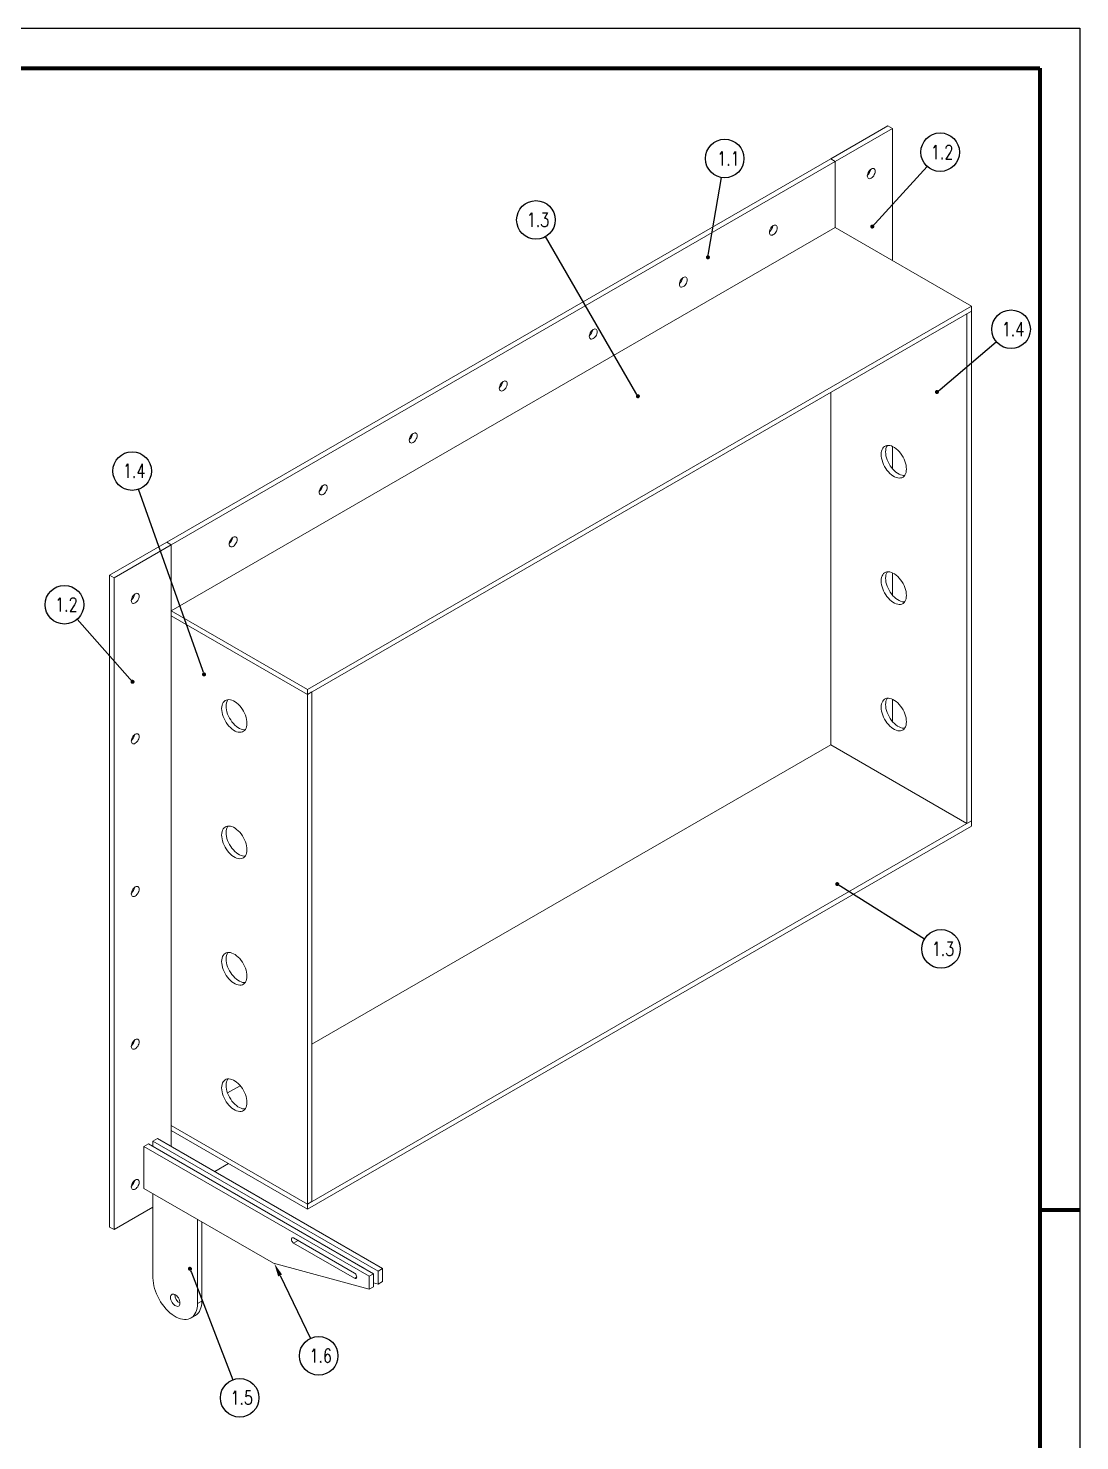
# Model space of a CAD drawing. Header units: millimetres. Extents: x 7096 to 7937, y 1301 to 1895.
# Drawn here: x 7672.3 to 7936.6, y 1539.8 to 1894.7 of the extents above; entities that cross this region are included whole.
import ezdxf

# ---------------------------------------------------------------- set-up
doc = ezdxf.new("R2010")
doc.units = ezdxf.units.MM
doc.linetypes.add('SLD-Sólida', pattern=[0])
doc.layers.add('FOLHA', color=7, linetype='Continuous')
doc.layers.add('FORMATO', color=90, linetype='SLD-Sólida')
doc.styles.add('SLDTEXTSTYLE3', font='SIMPLEX')

msp = doc.modelspace()

# ---------------------------------------------------------------- linework, layer by layer
at = {"linetype": 'SLD-Sólida', "lineweight": 18}
for p, q in [((7888.35, 1870.2), (7873.98, 1861.91)), ((7875.1, 1861.26), (7889.47, 1869.56)), ((7889.47, 1869.56), (7888.35, 1870.2)), ((7889.47, 1836.38), (7889.47, 1869.56)), ((7873.98, 1861.91), (7707.1, 1765.6)), ((7875.1, 1861.26), (7708.22, 1764.95)), ((7873.98, 1861.91), (7875.1, 1861.26)), ((7875.1, 1844.67), (7875.1, 1861.26)), ((7883.19, 1857.92), (7883.16, 1857.65)), ((7883.16, 1857.65), (7883.19, 1857.41)), ((7883.26, 1858.2), (7883.19, 1857.92)), ((7883.19, 1857.41), (7883.26, 1857.21)), ((7883.38, 1858.49), (7883.26, 1858.2)), ((7883.26, 1857.21), (7883.38, 1857.06)), ((7883.53, 1858.76), (7883.38, 1858.49)), ((7883.38, 1857.06), (7883.53, 1856.97)), ((7883.72, 1859), (7883.53, 1858.76)), ((7883.53, 1856.97), (7883.72, 1856.94)), ((7883.93, 1859.21), (7883.72, 1859)), ((7883.72, 1856.94), (7883.93, 1856.98)), ((7884.15, 1859.37), (7883.93, 1859.21)), ((7883.93, 1856.98), (7884.15, 1857.08)), ((7884.37, 1859.46), (7884.15, 1859.37)), ((7884.15, 1857.08), (7884.37, 1857.23)), ((7884.58, 1859.5), (7884.37, 1859.46)), ((7884.37, 1857.23), (7884.58, 1857.44)), ((7884.77, 1859.47), (7884.58, 1859.5)), ((7884.58, 1857.44), (7884.77, 1857.68)), ((7884.93, 1859.38), (7884.77, 1859.47)), ((7884.77, 1857.68), (7884.93, 1857.96)), ((7885.04, 1859.23), (7884.93, 1859.38)), ((7884.93, 1857.96), (7885.04, 1858.24)), ((7885.12, 1859.03), (7885.04, 1859.23)), ((7885.04, 1858.24), (7885.12, 1858.52)), ((7885.14, 1858.79), (7885.12, 1859.03)), ((7885.12, 1858.52), (7885.14, 1858.79)), ((7875.1, 1844.67), (7708.22, 1748.36)), ((7858.58, 1843.72), (7858.55, 1843.45)), ((7858.55, 1843.45), (7858.58, 1843.21)), ((7858.65, 1844), (7858.58, 1843.72)), ((7858.58, 1843.21), (7858.65, 1843.01)), ((7858.77, 1844.29), (7858.65, 1844)), ((7858.65, 1843.01), (7858.77, 1842.86)), ((7858.93, 1844.56), (7858.77, 1844.29)), ((7858.77, 1842.86), (7858.93, 1842.77)), ((7859.12, 1844.8), (7858.93, 1844.56)), ((7858.93, 1842.77), (7859.12, 1842.74)), ((7859.32, 1845.01), (7859.12, 1844.8)), ((7859.12, 1842.74), (7859.32, 1842.78)), ((7859.54, 1845.16), (7859.32, 1845.01)), ((7859.32, 1842.78), (7859.54, 1842.88)), ((7859.76, 1845.26), (7859.54, 1845.16)), ((7859.54, 1842.88), (7859.76, 1843.03)), ((7859.97, 1845.3), (7859.76, 1845.26)), ((7859.76, 1843.03), (7859.97, 1843.24)), ((7860.16, 1845.27), (7859.97, 1845.3)), ((7859.97, 1843.24), (7860.16, 1843.48)), ((7860.32, 1845.18), (7860.16, 1845.27)), ((7860.16, 1843.48), (7860.32, 1843.75)), ((7860.44, 1845.03), (7860.32, 1845.18)), ((7860.32, 1843.75), (7860.44, 1844.04)), ((7860.51, 1844.83), (7860.44, 1845.03)), ((7860.44, 1844.04), (7860.51, 1844.32)), ((7860.53, 1844.59), (7860.51, 1844.83)), ((7860.51, 1844.32), (7860.53, 1844.59)), ((7909.32, 1824.92), (7875.1, 1844.67)), ((7836.7, 1831.95), (7836.49, 1831.74)), ((7836.92, 1832.1), (7836.7, 1831.95)), ((7837.14, 1832.2), (7836.92, 1832.1)), ((7837.35, 1832.24), (7837.14, 1832.2)), ((7837.53, 1832.21), (7837.35, 1832.24)), ((7837.69, 1832.12), (7837.53, 1832.21)), ((7837.81, 1831.97), (7837.69, 1832.12)), ((7837.88, 1831.77), (7837.81, 1831.97)), ((7835.95, 1830.66), (7835.93, 1830.39)), ((7835.93, 1830.39), (7835.95, 1830.15)), ((7836.03, 1830.94), (7835.95, 1830.66)), ((7835.95, 1830.15), (7836.03, 1829.95)), ((7836.14, 1831.23), (7836.03, 1830.94)), ((7836.03, 1829.95), (7836.14, 1829.8)), ((7836.3, 1831.5), (7836.14, 1831.23)), ((7836.14, 1829.8), (7836.3, 1829.71)), ((7836.49, 1831.74), (7836.3, 1831.5)), ((7836.3, 1829.71), (7836.49, 1829.68)), ((7836.49, 1829.68), (7836.7, 1829.72)), ((7836.7, 1829.72), (7836.92, 1829.82)), ((7836.92, 1829.82), (7837.14, 1829.97)), ((7837.14, 1829.97), (7837.35, 1830.18)), ((7837.35, 1830.18), (7837.53, 1830.42)), ((7837.53, 1830.42), (7837.69, 1830.69)), ((7837.69, 1830.69), (7837.81, 1830.98)), ((7837.81, 1830.98), (7837.88, 1831.26)), ((7837.91, 1831.53), (7837.88, 1831.77)), ((7837.88, 1831.26), (7837.91, 1831.53)), ((7909.32, 1824.92), (7742.45, 1728.6)), ((7909.32, 1824.92), (7909.32, 1823.62)), ((7909.32, 1823.62), (7742.45, 1727.31)), ((7909.32, 1823.62), (7908.2, 1822.97)), ((7908.2, 1694.9), (7908.2, 1822.97)), ((7909.32, 1695.55), (7909.32, 1823.62)), ((7813.32, 1817.6), (7813.3, 1817.33)), ((7813.4, 1817.88), (7813.32, 1817.6)), ((7813.52, 1818.17), (7813.4, 1817.88)), ((7813.67, 1818.44), (7813.52, 1818.17)), ((7813.86, 1818.68), (7813.67, 1818.44)), ((7814.07, 1818.89), (7813.86, 1818.68)), ((7814.29, 1819.04), (7814.07, 1818.89)), ((7814.51, 1819.14), (7814.29, 1819.04)), ((7814.72, 1819.18), (7814.51, 1819.14)), ((7814.91, 1819.15), (7814.72, 1819.18)), ((7815.06, 1819.06), (7814.91, 1819.15)), ((7814.91, 1817.36), (7815.06, 1817.63)), ((7815.18, 1818.91), (7815.06, 1819.06)), ((7815.06, 1817.63), (7815.18, 1817.92)), ((7815.25, 1818.71), (7815.18, 1818.91)), ((7815.18, 1817.92), (7815.25, 1818.2)), ((7815.28, 1818.47), (7815.25, 1818.71)), ((7815.25, 1818.2), (7815.28, 1818.47)), ((7813.3, 1817.33), (7813.32, 1817.09)), ((7813.32, 1817.09), (7813.4, 1816.89)), ((7813.4, 1816.89), (7813.52, 1816.74)), ((7813.52, 1816.74), (7813.67, 1816.65)), ((7813.67, 1816.65), (7813.86, 1816.62)), ((7813.86, 1816.62), (7814.07, 1816.66)), ((7814.07, 1816.66), (7814.29, 1816.76)), ((7814.29, 1816.76), (7814.51, 1816.91)), ((7814.51, 1816.91), (7814.72, 1817.12)), ((7814.72, 1817.12), (7814.91, 1817.36)), ((7790.7, 1804.54), (7790.67, 1804.27)), ((7790.67, 1804.27), (7790.7, 1804.03)), ((7790.77, 1804.82), (7790.7, 1804.54)), ((7790.7, 1804.03), (7790.77, 1803.83)), ((7790.89, 1805.11), (7790.77, 1804.82)), ((7790.77, 1803.83), (7790.89, 1803.68)), ((7791.05, 1805.38), (7790.89, 1805.11)), ((7790.89, 1803.68), (7791.05, 1803.59)), ((7791.23, 1805.62), (7791.05, 1805.38)), ((7791.05, 1803.59), (7791.23, 1803.56)), ((7791.44, 1805.83), (7791.23, 1805.62)), ((7791.23, 1803.56), (7791.44, 1803.6)), ((7791.66, 1805.99), (7791.44, 1805.83)), ((7791.44, 1803.6), (7791.66, 1803.7)), ((7791.88, 1806.08), (7791.66, 1805.99)), ((7791.66, 1803.7), (7791.88, 1803.85)), ((7792.09, 1806.12), (7791.88, 1806.08)), ((7791.88, 1803.85), (7792.09, 1804.06)), ((7792.28, 1806.09), (7792.09, 1806.12)), ((7792.09, 1804.06), (7792.28, 1804.3)), ((7792.44, 1806), (7792.28, 1806.09)), ((7792.28, 1804.3), (7792.44, 1804.58)), ((7792.55, 1805.85), (7792.44, 1806)), ((7792.44, 1804.58), (7792.55, 1804.86)), ((7792.63, 1805.65), (7792.55, 1805.85)), ((7792.55, 1804.86), (7792.63, 1805.14)), ((7792.65, 1805.41), (7792.63, 1805.65)), ((7792.63, 1805.14), (7792.65, 1805.41)), ((7873.98, 1803.22), (7873.98, 1714.66)), ((7768.61, 1792.56), (7768.81, 1792.77)), ((7768.81, 1792.77), (7769.03, 1792.93)), ((7769.03, 1792.93), (7769.26, 1793.02)), ((7769.26, 1793.02), (7769.46, 1793.06)), ((7769.46, 1793.06), (7769.65, 1793.03)), ((7769.65, 1793.03), (7769.81, 1792.94)), ((7769.81, 1792.94), (7769.93, 1792.79)), ((7769.93, 1792.79), (7770, 1792.59)), ((7768.05, 1791.21), (7768.07, 1791.48)), ((7768.07, 1790.97), (7768.05, 1791.21)), ((7768.07, 1791.48), (7768.14, 1791.76)), ((7768.14, 1790.77), (7768.07, 1790.97)), ((7768.14, 1791.76), (7768.26, 1792.05)), ((7768.26, 1790.62), (7768.14, 1790.77)), ((7768.26, 1792.05), (7768.42, 1792.32)), ((7768.42, 1790.53), (7768.26, 1790.62)), ((7768.42, 1792.32), (7768.61, 1792.56)), ((7768.61, 1790.5), (7768.42, 1790.53)), ((7768.81, 1790.54), (7768.61, 1790.5)), ((7769.03, 1790.64), (7768.81, 1790.54)), ((7769.26, 1790.8), (7769.03, 1790.64)), ((7769.46, 1791), (7769.26, 1790.8)), ((7769.65, 1791.24), (7769.46, 1791)), ((7769.81, 1791.52), (7769.65, 1791.24)), ((7769.93, 1791.8), (7769.81, 1791.52)), ((7770, 1792.09), (7769.93, 1791.8)), ((7770, 1792.59), (7770.02, 1792.35)), ((7770.02, 1792.35), (7770, 1792.09)), ((7887.03, 1789.19), (7886.86, 1788.87)), ((7887.24, 1789.45), (7887.03, 1789.19)), ((7887.5, 1789.66), (7887.24, 1789.45)), ((7887.79, 1789.81), (7887.5, 1789.66)), ((7888.11, 1789.89), (7887.79, 1789.81)), ((7887.98, 1789.52), (7887.86, 1789.15)), ((7888.15, 1789.83), (7887.98, 1789.52)), ((7888.46, 1789.91), (7888.11, 1789.89)), ((7888.2, 1789.9), (7888.15, 1789.83)), ((7888.83, 1789.87), (7888.46, 1789.91)), ((7889.22, 1789.76), (7888.83, 1789.87)), ((7889.62, 1789.59), (7889.22, 1789.76)), ((7889.47, 1784.04), (7889.47, 1789.66)), ((7890.02, 1789.36), (7889.62, 1789.59)), ((7890.41, 1789.07), (7890.02, 1789.36)), ((7886.66, 1788.09), (7886.63, 1787.64)), ((7886.63, 1787.64), (7886.66, 1787.17)), ((7886.73, 1788.5), (7886.66, 1788.09)), ((7886.66, 1787.17), (7886.73, 1786.67)), ((7886.86, 1788.87), (7886.73, 1788.5)), ((7886.73, 1786.67), (7886.86, 1786.16)), ((7886.86, 1786.16), (7887.03, 1785.64)), ((7887.03, 1785.64), (7887.24, 1785.13)), ((7887.78, 1788.74), (7887.76, 1788.29)), ((7887.76, 1788.29), (7887.78, 1787.82)), ((7887.86, 1789.15), (7887.78, 1788.74)), ((7887.78, 1787.82), (7887.86, 1787.32)), ((7887.86, 1787.32), (7887.98, 1786.81)), ((7887.98, 1786.81), (7888.15, 1786.29)), ((7888.15, 1786.29), (7888.37, 1785.78)), ((7888.37, 1785.78), (7888.62, 1785.28)), ((7890.8, 1788.73), (7890.41, 1789.07)), ((7891.17, 1788.35), (7890.8, 1788.73)), ((7891.52, 1787.92), (7891.17, 1788.35)), ((7891.84, 1787.47), (7891.52, 1787.92)), ((7892.14, 1786.98), (7891.84, 1787.47)), ((7892.39, 1786.48), (7892.14, 1786.98)), ((7892.6, 1785.97), (7892.39, 1786.48)), ((7892.77, 1785.45), (7892.6, 1785.97)), ((7887.24, 1785.13), (7887.5, 1784.63)), ((7887.5, 1784.63), (7887.79, 1784.14)), ((7887.79, 1784.14), (7888.11, 1783.69)), ((7888.11, 1783.69), (7888.46, 1783.26)), ((7888.46, 1783.26), (7888.83, 1782.88)), ((7888.62, 1785.28), (7888.91, 1784.79)), ((7888.83, 1782.88), (7889.22, 1782.54)), ((7888.91, 1784.79), (7889.24, 1784.34)), ((7889.22, 1782.54), (7889.62, 1782.25)), ((7889.24, 1784.34), (7889.59, 1783.91)), ((7889.59, 1783.91), (7889.96, 1783.53)), ((7889.62, 1782.25), (7890.02, 1782.02)), ((7889.96, 1783.53), (7890.34, 1783.19)), ((7890.34, 1783.19), (7890.74, 1782.9)), ((7890.74, 1782.9), (7891.14, 1782.67)), ((7891.14, 1782.67), (7891.54, 1782.5)), ((7891.54, 1782.5), (7891.92, 1782.39)), ((7891.92, 1782.39), (7892.3, 1782.35)), ((7892.14, 1781.95), (7892.39, 1782.16)), ((7892.3, 1782.35), (7892.56, 1782.36)), ((7892.39, 1782.16), (7892.6, 1782.43)), ((7892.6, 1782.43), (7892.77, 1782.75)), ((7892.9, 1784.94), (7892.77, 1785.45)), ((7892.77, 1782.75), (7892.9, 1783.11)), ((7892.97, 1784.44), (7892.9, 1784.94)), ((7892.9, 1783.11), (7892.97, 1783.52)), ((7893, 1783.97), (7892.97, 1784.44)), ((7892.97, 1783.52), (7893, 1783.97)), ((7745.44, 1778.42), (7745.52, 1778.7)), ((7745.52, 1778.7), (7745.63, 1778.99)), ((7745.63, 1778.99), (7745.79, 1779.26)), ((7745.79, 1779.26), (7745.98, 1779.51)), ((7745.98, 1779.51), (7746.19, 1779.71)), ((7746.19, 1779.71), (7746.41, 1779.87)), ((7746.41, 1779.87), (7746.63, 1779.96)), ((7746.63, 1779.96), (7746.84, 1780)), ((7746.84, 1780), (7747.02, 1779.97)), ((7747.02, 1779.97), (7747.18, 1779.88)), ((7747.18, 1779.88), (7747.3, 1779.73)), ((7747.3, 1778.74), (7747.18, 1778.46)), ((7747.3, 1779.73), (7747.37, 1779.53)), ((7747.37, 1779.03), (7747.3, 1778.74)), ((7747.37, 1779.53), (7747.4, 1779.29)), ((7747.4, 1779.29), (7747.37, 1779.03)), ((7890.02, 1782.02), (7890.41, 1781.85)), ((7890.41, 1781.85), (7890.8, 1781.74)), ((7890.8, 1781.74), (7891.17, 1781.7)), ((7891.17, 1781.7), (7891.52, 1781.72)), ((7891.52, 1781.72), (7891.84, 1781.8)), ((7891.84, 1781.8), (7892.14, 1781.95)), ((7745.42, 1778.15), (7745.44, 1778.42)), ((7745.44, 1777.91), (7745.42, 1778.15)), ((7745.52, 1777.71), (7745.44, 1777.91)), ((7745.63, 1777.56), (7745.52, 1777.71)), ((7745.79, 1777.47), (7745.63, 1777.56)), ((7745.98, 1777.45), (7745.79, 1777.47)), ((7746.19, 1777.48), (7745.98, 1777.45)), ((7746.41, 1777.58), (7746.19, 1777.48)), ((7746.63, 1777.74), (7746.41, 1777.58)), ((7746.84, 1777.94), (7746.63, 1777.74)), ((7747.02, 1778.19), (7746.84, 1777.94)), ((7747.18, 1778.46), (7747.02, 1778.19)), ((7707.1, 1765.6), (7692.73, 1757.31)), ((7693.86, 1756.66), (7708.22, 1764.95)), ((7708.22, 1764.95), (7707.1, 1765.6)), ((7708.22, 1764.95), (7708.22, 1613.69)), ((7708.22, 1764.95), (7708.22, 1748.36)), ((7722.79, 1765.09), (7722.82, 1765.36)), ((7722.82, 1764.85), (7722.79, 1765.09)), ((7722.82, 1765.36), (7722.89, 1765.65)), ((7722.89, 1764.65), (7722.82, 1764.85)), ((7722.89, 1765.65), (7723.01, 1765.93)), ((7723.01, 1764.5), (7722.89, 1764.65)), ((7723.01, 1765.93), (7723.16, 1766.2)), ((7723.16, 1764.41), (7723.01, 1764.5)), ((7723.16, 1766.2), (7723.35, 1766.45)), ((7723.35, 1764.39), (7723.16, 1764.41)), ((7723.35, 1766.45), (7723.56, 1766.65)), ((7723.56, 1764.42), (7723.35, 1764.39)), ((7723.56, 1766.65), (7723.78, 1766.81)), ((7723.78, 1764.52), (7723.56, 1764.42)), ((7723.78, 1766.81), (7724, 1766.91)), ((7724, 1764.68), (7723.78, 1764.52)), ((7724, 1766.91), (7724.21, 1766.94)), ((7724.21, 1764.88), (7724, 1764.68)), ((7724.21, 1766.94), (7724.4, 1766.91)), ((7724.4, 1765.13), (7724.21, 1764.88)), ((7724.4, 1766.91), (7724.55, 1766.82)), ((7724.55, 1765.4), (7724.4, 1765.13)), ((7724.55, 1766.82), (7724.67, 1766.67)), ((7724.67, 1765.68), (7724.55, 1765.4)), ((7724.67, 1766.67), (7724.75, 1766.48)), ((7724.75, 1765.97), (7724.67, 1765.68)), ((7724.75, 1766.48), (7724.77, 1766.24)), ((7724.77, 1766.24), (7724.75, 1765.97)), ((7692.73, 1757.31), (7693.86, 1756.66)), ((7692.73, 1757.31), (7692.73, 1593.45)), ((7887.03, 1757.42), (7886.86, 1757.1)), ((7887.24, 1757.68), (7887.03, 1757.42)), ((7887.5, 1757.89), (7887.24, 1757.68)), ((7887.79, 1758.04), (7887.5, 1757.89)), ((7887.86, 1757.38), (7887.78, 1756.97)), ((7888.11, 1758.13), (7887.79, 1758.04)), ((7887.98, 1757.75), (7887.86, 1757.38)), ((7888.15, 1758.07), (7887.98, 1757.75)), ((7888.46, 1758.15), (7888.11, 1758.13)), ((7888.2, 1758.14), (7888.15, 1758.07)), ((7888.83, 1758.1), (7888.46, 1758.15)), ((7889.22, 1757.99), (7888.83, 1758.1)), ((7889.62, 1757.82), (7889.22, 1757.99)), ((7889.47, 1752.28), (7889.47, 1757.89)), ((7890.02, 1757.59), (7889.62, 1757.82)), ((7890.41, 1757.3), (7890.02, 1757.59)), ((7890.8, 1756.97), (7890.41, 1757.3)), ((7693.86, 1756.66), (7693.86, 1592.81)), ((7886.66, 1756.32), (7886.63, 1755.87)), ((7886.63, 1755.87), (7886.66, 1755.4)), ((7886.73, 1756.73), (7886.66, 1756.32)), ((7886.66, 1755.4), (7886.73, 1754.9)), ((7886.86, 1757.1), (7886.73, 1756.73)), ((7886.73, 1754.9), (7886.86, 1754.39)), ((7886.86, 1754.39), (7887.03, 1753.88)), ((7887.03, 1753.88), (7887.24, 1753.36)), ((7887.78, 1756.97), (7887.76, 1756.52)), ((7887.76, 1756.52), (7887.78, 1756.05)), ((7887.78, 1756.05), (7887.86, 1755.55)), ((7887.86, 1755.55), (7887.98, 1755.04)), ((7887.98, 1755.04), (7888.15, 1754.53)), ((7888.15, 1754.53), (7888.37, 1754.01)), ((7888.37, 1754.01), (7888.62, 1753.51)), ((7891.17, 1756.58), (7890.8, 1756.97)), ((7891.52, 1756.16), (7891.17, 1756.58)), ((7891.84, 1755.7), (7891.52, 1756.16)), ((7892.14, 1755.22), (7891.84, 1755.7)), ((7892.39, 1754.71), (7892.14, 1755.22)), ((7892.6, 1754.2), (7892.39, 1754.71)), ((7892.77, 1753.68), (7892.6, 1754.2)), ((7892.9, 1753.17), (7892.77, 1753.68)), ((7698.18, 1750.89), (7698.21, 1751.16)), ((7698.21, 1750.65), (7698.18, 1750.89)), ((7698.21, 1751.16), (7698.28, 1751.44)), ((7698.28, 1750.45), (7698.21, 1750.65)), ((7698.28, 1751.44), (7698.4, 1751.73)), ((7698.4, 1750.3), (7698.28, 1750.45)), ((7698.4, 1751.73), (7698.56, 1752)), ((7698.56, 1750.21), (7698.4, 1750.3)), ((7698.56, 1752), (7698.74, 1752.24)), ((7698.74, 1750.18), (7698.56, 1750.21)), ((7698.74, 1752.24), (7698.95, 1752.45)), ((7698.95, 1750.22), (7698.74, 1750.18)), ((7698.95, 1752.45), (7699.17, 1752.61)), ((7699.17, 1750.32), (7698.95, 1750.22)), ((7699.17, 1752.61), (7699.39, 1752.7)), ((7699.39, 1750.47), (7699.17, 1750.32)), ((7699.39, 1752.7), (7699.6, 1752.74)), ((7699.6, 1750.68), (7699.39, 1750.47)), ((7699.6, 1752.74), (7699.79, 1752.71)), ((7699.79, 1750.92), (7699.6, 1750.68)), ((7699.79, 1752.71), (7699.95, 1752.62)), ((7699.95, 1751.2), (7699.79, 1750.92)), ((7699.95, 1752.62), (7700.06, 1752.47)), ((7700.06, 1751.48), (7699.95, 1751.2)), ((7700.06, 1752.47), (7700.14, 1752.27)), ((7700.14, 1751.76), (7700.06, 1751.48)), ((7700.14, 1752.27), (7700.16, 1752.03)), ((7700.16, 1752.03), (7700.14, 1751.76)), ((7887.24, 1753.36), (7887.5, 1752.86)), ((7887.5, 1752.86), (7887.79, 1752.38)), ((7887.79, 1752.38), (7888.11, 1751.92)), ((7888.11, 1751.92), (7888.46, 1751.5)), ((7888.46, 1751.5), (7888.83, 1751.11)), ((7888.62, 1753.51), (7888.91, 1753.03)), ((7888.83, 1751.11), (7889.22, 1750.77)), ((7888.91, 1753.03), (7889.24, 1752.57)), ((7889.22, 1750.77), (7889.62, 1750.49)), ((7889.24, 1752.57), (7889.59, 1752.14)), ((7889.59, 1752.14), (7889.96, 1751.76)), ((7889.62, 1750.49), (7890.02, 1750.26)), ((7889.96, 1751.76), (7890.34, 1751.42)), ((7890.02, 1750.26), (7890.41, 1750.08)), ((7890.34, 1751.42), (7890.74, 1751.14)), ((7890.74, 1751.14), (7891.14, 1750.9)), ((7891.14, 1750.9), (7891.54, 1750.73)), ((7891.54, 1750.73), (7891.92, 1750.62)), ((7891.84, 1750.04), (7892.14, 1750.18)), ((7891.92, 1750.62), (7892.3, 1750.58)), ((7892.14, 1750.18), (7892.39, 1750.39)), ((7892.3, 1750.58), (7892.56, 1750.59)), ((7892.39, 1750.39), (7892.6, 1750.66)), ((7892.6, 1750.66), (7892.77, 1750.98)), ((7892.77, 1750.98), (7892.9, 1751.35)), ((7892.97, 1752.68), (7892.9, 1753.17)), ((7892.9, 1751.35), (7892.97, 1751.76)), ((7893, 1752.2), (7892.97, 1752.68)), ((7892.97, 1751.76), (7893, 1752.2)), ((7742.45, 1728.6), (7708.22, 1748.36)), ((7708.22, 1747.06), (7708.22, 1748.36)), ((7742.45, 1727.31), (7708.22, 1747.06)), ((7708.22, 1747.06), (7708.22, 1618.99)), ((7890.41, 1750.08), (7890.8, 1749.98)), ((7890.8, 1749.98), (7891.17, 1749.93)), ((7891.17, 1749.93), (7891.52, 1749.95)), ((7891.52, 1749.95), (7891.84, 1750.04)), ((7721.27, 1725.29), (7721.1, 1724.97)), ((7721.49, 1725.56), (7721.27, 1725.29)), ((7721.74, 1725.76), (7721.49, 1725.56)), ((7722.03, 1725.91), (7721.74, 1725.76)), ((7722.36, 1726), (7722.03, 1725.91)), ((7722.71, 1726.02), (7722.36, 1726)), ((7723.08, 1725.97), (7722.71, 1726.02)), ((7723.47, 1725.86), (7723.08, 1725.97)), ((7723.86, 1725.69), (7723.47, 1725.86)), ((7724.26, 1725.46), (7723.86, 1725.69)), ((7724.66, 1725.18), (7724.26, 1725.46)), ((7742.45, 1727.31), (7742.45, 1728.6)), ((7742.45, 1727.31), (7743.57, 1727.95)), ((7742.45, 1599.24), (7742.45, 1727.31)), ((7743.57, 1599.89), (7743.57, 1727.95)), ((7886.86, 1725.33), (7886.73, 1724.96)), ((7887.03, 1725.65), (7886.86, 1725.33)), ((7887.24, 1725.92), (7887.03, 1725.65)), ((7887.5, 1726.13), (7887.24, 1725.92)), ((7887.79, 1726.27), (7887.5, 1726.13)), ((7887.86, 1725.61), (7887.78, 1725.2)), ((7888.11, 1726.36), (7887.79, 1726.27)), ((7887.98, 1725.98), (7887.86, 1725.61)), ((7888.15, 1726.3), (7887.98, 1725.98)), ((7888.46, 1726.38), (7888.11, 1726.36)), ((7888.2, 1726.37), (7888.15, 1726.3)), ((7888.83, 1726.33), (7888.46, 1726.38)), ((7889.22, 1726.23), (7888.83, 1726.33)), ((7889.62, 1726.05), (7889.22, 1726.23)), ((7889.47, 1720.51), (7889.47, 1726.12)), ((7890.02, 1725.82), (7889.62, 1726.05)), ((7890.41, 1725.54), (7890.02, 1725.82)), ((7890.8, 1725.2), (7890.41, 1725.54)), ((7720.91, 1724.19), (7720.88, 1723.75)), ((7720.88, 1723.75), (7720.91, 1723.27)), ((7720.98, 1724.6), (7720.91, 1724.19)), ((7720.91, 1723.27), (7720.98, 1722.77)), ((7721.1, 1724.97), (7720.98, 1724.6)), ((7720.98, 1722.77), (7721.1, 1722.26)), ((7721.1, 1722.26), (7721.27, 1721.75)), ((7721.27, 1721.75), (7721.49, 1721.24)), ((7722.01, 1724.4), (7722.03, 1723.92)), ((7722.03, 1723.92), (7722.11, 1723.42)), ((7722.11, 1723.42), (7722.23, 1722.91)), ((7722.23, 1722.91), (7722.4, 1722.4)), ((7722.4, 1722.4), (7722.61, 1721.88)), ((7722.61, 1721.88), (7722.87, 1721.38)), ((7725.05, 1724.84), (7724.66, 1725.18)), ((7725.42, 1724.45), (7725.05, 1724.84)), ((7725.77, 1724.03), (7725.42, 1724.45)), ((7726.09, 1723.57), (7725.77, 1724.03)), ((7726.38, 1723.09), (7726.09, 1723.57)), ((7726.64, 1722.58), (7726.38, 1723.09)), ((7726.85, 1722.07), (7726.64, 1722.58)), ((7727.02, 1721.56), (7726.85, 1722.07)), ((7886.66, 1724.55), (7886.63, 1724.11)), ((7886.63, 1724.11), (7886.66, 1723.63)), ((7886.73, 1724.96), (7886.66, 1724.55)), ((7886.66, 1723.63), (7886.73, 1723.14)), ((7886.73, 1723.14), (7886.86, 1722.63)), ((7886.86, 1722.63), (7887.03, 1722.11)), ((7887.03, 1722.11), (7887.24, 1721.6)), ((7887.78, 1725.2), (7887.76, 1724.76)), ((7887.76, 1724.76), (7887.78, 1724.28)), ((7887.78, 1724.28), (7887.86, 1723.78)), ((7887.86, 1723.78), (7887.98, 1723.27)), ((7887.98, 1723.27), (7888.15, 1722.76)), ((7888.15, 1722.76), (7888.37, 1722.25)), ((7888.37, 1722.25), (7888.62, 1721.74)), ((7888.62, 1721.74), (7888.91, 1721.26)), ((7891.17, 1724.81), (7890.8, 1725.2)), ((7891.52, 1724.39), (7891.17, 1724.81)), ((7891.84, 1723.93), (7891.52, 1724.39)), ((7892.14, 1723.45), (7891.84, 1723.93)), ((7892.39, 1722.95), (7892.14, 1723.45)), ((7892.6, 1722.43), (7892.39, 1722.95)), ((7892.77, 1721.92), (7892.6, 1722.43)), ((7892.9, 1721.41), (7892.77, 1721.92)), ((7721.49, 1721.24), (7721.74, 1720.73)), ((7721.74, 1720.73), (7722.03, 1720.25)), ((7722.03, 1720.25), (7722.36, 1719.79)), ((7722.36, 1719.79), (7722.71, 1719.37)), ((7722.71, 1719.37), (7723.08, 1718.98)), ((7722.87, 1721.38), (7723.16, 1720.9)), ((7723.08, 1718.98), (7723.47, 1718.64)), ((7723.16, 1720.9), (7723.48, 1720.44)), ((7723.47, 1718.64), (7723.86, 1718.36)), ((7723.48, 1720.44), (7723.83, 1720.02)), ((7723.83, 1720.02), (7724.2, 1719.63)), ((7723.86, 1718.36), (7724.26, 1718.13)), ((7724.2, 1719.63), (7724.59, 1719.29)), ((7724.59, 1719.29), (7724.99, 1719.01)), ((7724.99, 1719.01), (7725.39, 1718.78)), ((7725.39, 1718.78), (7725.78, 1718.6)), ((7725.78, 1718.6), (7726.17, 1718.5)), ((7726.17, 1718.5), (7726.54, 1718.45)), ((7726.38, 1718.06), (7726.64, 1718.26)), ((7726.54, 1718.45), (7726.8, 1718.46)), ((7726.64, 1718.26), (7726.85, 1718.53)), ((7726.85, 1718.53), (7727.02, 1718.85)), ((7727.15, 1721.04), (7727.02, 1721.56)), ((7727.02, 1718.85), (7727.15, 1719.22)), ((7727.22, 1720.55), (7727.15, 1721.04)), ((7727.15, 1719.22), (7727.22, 1719.63)), ((7727.24, 1720.07), (7727.22, 1720.55)), ((7727.22, 1719.63), (7727.24, 1720.07)), ((7887.24, 1721.6), (7887.5, 1721.09)), ((7887.5, 1721.09), (7887.79, 1720.61)), ((7887.79, 1720.61), (7888.11, 1720.15)), ((7888.11, 1720.15), (7888.46, 1719.73)), ((7888.46, 1719.73), (7888.83, 1719.34)), ((7888.83, 1719.34), (7889.22, 1719.01)), ((7888.91, 1721.26), (7889.24, 1720.8)), ((7889.22, 1719.01), (7889.62, 1718.72)), ((7889.24, 1720.8), (7889.59, 1720.38)), ((7889.59, 1720.38), (7889.96, 1719.99)), ((7889.62, 1718.72), (7890.02, 1718.49)), ((7889.96, 1719.99), (7890.34, 1719.65)), ((7890.02, 1718.49), (7890.41, 1718.32)), ((7890.34, 1719.65), (7890.74, 1719.37)), ((7890.41, 1718.32), (7890.8, 1718.21)), ((7890.74, 1719.37), (7891.14, 1719.14)), ((7890.8, 1718.21), (7891.17, 1718.16)), ((7891.14, 1719.14), (7891.54, 1718.97)), ((7891.17, 1718.16), (7891.52, 1718.18)), ((7891.52, 1718.18), (7891.84, 1718.27)), ((7891.54, 1718.97), (7891.92, 1718.86)), ((7891.84, 1718.27), (7892.14, 1718.42)), ((7891.92, 1718.86), (7892.3, 1718.81)), ((7892.14, 1718.42), (7892.39, 1718.63)), ((7892.3, 1718.81), (7892.56, 1718.82)), ((7892.39, 1718.63), (7892.6, 1718.89)), ((7892.6, 1718.89), (7892.77, 1719.21)), ((7892.77, 1719.21), (7892.9, 1719.58)), ((7892.97, 1720.91), (7892.9, 1721.41)), ((7892.9, 1719.58), (7892.97, 1719.99)), ((7893, 1720.43), (7892.97, 1720.91)), ((7892.97, 1719.99), (7893, 1720.43)), ((7698.18, 1715.61), (7698.21, 1715.88)), ((7698.21, 1715.37), (7698.18, 1715.61)), ((7698.21, 1715.88), (7698.28, 1716.16)), ((7698.28, 1715.17), (7698.21, 1715.37)), ((7698.28, 1716.16), (7698.4, 1716.45)), ((7698.4, 1715.02), (7698.28, 1715.17)), ((7698.4, 1716.45), (7698.56, 1716.72)), ((7698.56, 1714.93), (7698.4, 1715.02)), ((7698.56, 1716.72), (7698.74, 1716.97)), ((7698.74, 1714.91), (7698.56, 1714.93)), ((7698.74, 1716.97), (7698.95, 1717.17)), ((7698.95, 1714.94), (7698.74, 1714.91)), ((7698.95, 1717.17), (7699.17, 1717.33)), ((7699.17, 1715.04), (7698.95, 1714.94)), ((7699.17, 1717.33), (7699.39, 1717.42)), ((7699.39, 1715.2), (7699.17, 1715.04)), ((7699.39, 1717.42), (7699.6, 1717.46)), ((7699.6, 1715.4), (7699.39, 1715.2)), ((7699.6, 1717.46), (7699.79, 1717.43)), ((7699.79, 1715.65), (7699.6, 1715.4)), ((7699.79, 1717.43), (7699.95, 1717.34)), ((7699.95, 1715.92), (7699.79, 1715.65)), ((7699.95, 1717.34), (7700.06, 1717.19)), ((7700.06, 1716.2), (7699.95, 1715.92)), ((7700.06, 1717.19), (7700.14, 1716.99)), ((7700.14, 1716.49), (7700.06, 1716.2)), ((7700.14, 1716.99), (7700.16, 1716.75)), ((7700.16, 1716.75), (7700.14, 1716.49)), ((7724.26, 1718.13), (7724.66, 1717.96)), ((7724.66, 1717.96), (7725.05, 1717.85)), ((7725.05, 1717.85), (7725.42, 1717.8)), ((7725.42, 1717.8), (7725.77, 1717.82)), ((7725.77, 1717.82), (7726.09, 1717.91)), ((7726.09, 1717.91), (7726.38, 1718.06)), ((7873.98, 1714.66), (7743.57, 1639.39)), ((7908.2, 1694.9), (7873.98, 1714.66)), ((7721.27, 1693.52), (7721.1, 1693.2)), ((7721.49, 1693.79), (7721.27, 1693.52)), ((7721.74, 1694), (7721.49, 1693.79)), ((7722.03, 1694.14), (7721.74, 1694)), ((7722.36, 1694.23), (7722.03, 1694.14)), ((7722.71, 1694.25), (7722.36, 1694.23)), ((7723.08, 1694.2), (7722.71, 1694.25)), ((7723.47, 1694.1), (7723.08, 1694.2)), ((7723.86, 1693.93), (7723.47, 1694.1)), ((7724.26, 1693.69), (7723.86, 1693.93)), ((7724.66, 1693.41), (7724.26, 1693.69)), ((7725.05, 1693.07), (7724.66, 1693.41)), ((7909.32, 1695.55), (7742.45, 1599.24)), ((7909.32, 1694.25), (7742.45, 1597.94)), ((7909.32, 1695.55), (7908.2, 1694.9)), ((7909.32, 1694.25), (7909.32, 1695.55)), ((7720.91, 1692.42), (7720.88, 1691.98)), ((7720.88, 1691.98), (7720.91, 1691.5)), ((7720.98, 1692.84), (7720.91, 1692.42)), ((7720.91, 1691.5), (7720.98, 1691.01)), ((7721.1, 1693.2), (7720.98, 1692.84)), ((7720.98, 1691.01), (7721.1, 1690.5)), ((7721.1, 1690.5), (7721.27, 1689.98)), ((7721.27, 1689.98), (7721.49, 1689.47)), ((7722.01, 1692.63), (7722.03, 1692.15)), ((7722.03, 1692.15), (7722.11, 1691.66)), ((7722.11, 1691.66), (7722.23, 1691.15)), ((7722.23, 1691.15), (7722.4, 1690.63)), ((7722.4, 1690.63), (7722.61, 1690.12)), ((7722.61, 1690.12), (7722.87, 1689.61)), ((7725.42, 1692.69), (7725.05, 1693.07)), ((7725.77, 1692.26), (7725.42, 1692.69)), ((7726.09, 1691.8), (7725.77, 1692.26)), ((7726.38, 1691.32), (7726.09, 1691.8)), ((7726.64, 1690.82), (7726.38, 1691.32)), ((7726.85, 1690.3), (7726.64, 1690.82)), ((7727.02, 1689.79), (7726.85, 1690.3)), ((7727.15, 1689.28), (7727.02, 1689.79)), ((7721.49, 1689.47), (7721.74, 1688.97)), ((7721.74, 1688.97), (7722.03, 1688.48)), ((7722.03, 1688.48), (7722.36, 1688.02)), ((7722.36, 1688.02), (7722.71, 1687.6)), ((7722.71, 1687.6), (7723.08, 1687.21)), ((7722.87, 1689.61), (7723.16, 1689.13)), ((7723.08, 1687.21), (7723.47, 1686.88)), ((7723.16, 1689.13), (7723.48, 1688.67)), ((7723.47, 1686.88), (7723.86, 1686.59)), ((7723.48, 1688.67), (7723.83, 1688.25)), ((7723.83, 1688.25), (7724.2, 1687.86)), ((7723.86, 1686.59), (7724.26, 1686.36)), ((7724.2, 1687.86), (7724.59, 1687.53)), ((7724.26, 1686.36), (7724.66, 1686.19)), ((7724.59, 1687.53), (7724.99, 1687.24)), ((7724.99, 1687.24), (7725.39, 1687.01)), ((7725.39, 1687.01), (7725.78, 1686.84)), ((7725.78, 1686.84), (7726.17, 1686.73)), ((7726.09, 1686.14), (7726.38, 1686.29)), ((7726.17, 1686.73), (7726.54, 1686.68)), ((7726.38, 1686.29), (7726.64, 1686.5)), ((7726.54, 1686.68), (7726.8, 1686.69)), ((7726.64, 1686.5), (7726.85, 1686.76)), ((7726.85, 1686.76), (7727.02, 1687.08)), ((7727.02, 1687.08), (7727.15, 1687.45)), ((7727.22, 1688.78), (7727.15, 1689.28)), ((7727.15, 1687.45), (7727.22, 1687.86)), ((7727.24, 1688.31), (7727.22, 1688.78)), ((7727.22, 1687.86), (7727.24, 1688.31)), ((7724.66, 1686.19), (7725.05, 1686.08)), ((7725.05, 1686.08), (7725.42, 1686.04)), ((7725.42, 1686.04), (7725.77, 1686.06)), ((7725.77, 1686.06), (7726.09, 1686.14)), ((7698.18, 1677.23), (7698.21, 1677.5)), ((7698.21, 1676.99), (7698.18, 1677.23)), ((7698.21, 1677.5), (7698.28, 1677.78)), ((7698.28, 1676.79), (7698.21, 1676.99)), ((7698.28, 1677.78), (7698.4, 1678.07)), ((7698.4, 1676.64), (7698.28, 1676.79)), ((7698.4, 1678.07), (7698.56, 1678.34)), ((7698.56, 1676.55), (7698.4, 1676.64)), ((7698.56, 1678.34), (7698.74, 1678.58)), ((7698.74, 1676.52), (7698.56, 1676.55)), ((7698.74, 1678.58), (7698.95, 1678.79)), ((7698.95, 1676.56), (7698.74, 1676.52)), ((7698.95, 1678.79), (7699.17, 1678.94)), ((7699.17, 1676.66), (7698.95, 1676.56)), ((7699.17, 1678.94), (7699.39, 1679.04)), ((7699.39, 1676.81), (7699.17, 1676.66)), ((7699.39, 1679.04), (7699.6, 1679.08)), ((7699.6, 1677.02), (7699.39, 1676.81)), ((7699.6, 1679.08), (7699.79, 1679.05)), ((7699.79, 1677.26), (7699.6, 1677.02)), ((7699.79, 1679.05), (7699.95, 1678.96)), ((7699.95, 1677.53), (7699.79, 1677.26)), ((7699.95, 1678.96), (7700.06, 1678.81)), ((7700.06, 1677.82), (7699.95, 1677.53)), ((7700.06, 1678.81), (7700.14, 1678.61)), ((7700.14, 1678.1), (7700.06, 1677.82)), ((7700.14, 1678.61), (7700.16, 1678.37)), ((7700.16, 1678.37), (7700.14, 1678.1)), ((7721.1, 1661.44), (7720.98, 1661.07)), ((7721.27, 1661.75), (7721.1, 1661.44)), ((7721.49, 1662.02), (7721.27, 1661.75)), ((7721.74, 1662.23), (7721.49, 1662.02)), ((7722.03, 1662.38), (7721.74, 1662.23)), ((7722.36, 1662.46), (7722.03, 1662.38)), ((7722.71, 1662.48), (7722.36, 1662.46)), ((7723.08, 1662.44), (7722.71, 1662.48)), ((7723.47, 1662.33), (7723.08, 1662.44)), ((7723.86, 1662.16), (7723.47, 1662.33)), ((7724.26, 1661.93), (7723.86, 1662.16)), ((7724.66, 1661.64), (7724.26, 1661.93)), ((7725.05, 1661.3), (7724.66, 1661.64)), ((7720.91, 1660.66), (7720.88, 1660.21)), ((7720.88, 1660.21), (7720.91, 1659.74)), ((7720.98, 1661.07), (7720.91, 1660.66)), ((7720.91, 1659.74), (7720.98, 1659.24)), ((7720.98, 1659.24), (7721.1, 1658.73)), ((7721.1, 1658.73), (7721.27, 1658.21)), ((7721.27, 1658.21), (7721.49, 1657.7)), ((7722.01, 1660.86), (7722.03, 1660.39)), ((7722.03, 1660.39), (7722.11, 1659.89)), ((7722.11, 1659.89), (7722.23, 1659.38)), ((7722.23, 1659.38), (7722.4, 1658.86)), ((7722.4, 1658.86), (7722.61, 1658.35)), ((7722.61, 1658.35), (7722.87, 1657.85)), ((7722.87, 1657.85), (7723.16, 1657.36)), ((7725.42, 1660.92), (7725.05, 1661.3)), ((7725.77, 1660.49), (7725.42, 1660.92)), ((7726.09, 1660.04), (7725.77, 1660.49)), ((7726.38, 1659.55), (7726.09, 1660.04)), ((7726.64, 1659.05), (7726.38, 1659.55)), ((7726.85, 1658.54), (7726.64, 1659.05)), ((7727.02, 1658.02), (7726.85, 1658.54)), ((7727.15, 1657.51), (7727.02, 1658.02)), ((7721.49, 1657.7), (7721.74, 1657.2)), ((7721.74, 1657.2), (7722.03, 1656.71)), ((7722.03, 1656.71), (7722.36, 1656.26)), ((7722.36, 1656.26), (7722.71, 1655.83)), ((7722.71, 1655.83), (7723.08, 1655.45)), ((7723.08, 1655.45), (7723.47, 1655.11)), ((7723.16, 1657.36), (7723.48, 1656.91)), ((7723.47, 1655.11), (7723.86, 1654.82)), ((7723.48, 1656.91), (7723.83, 1656.48)), ((7723.83, 1656.48), (7724.2, 1656.1)), ((7723.86, 1654.82), (7724.26, 1654.59)), ((7724.2, 1656.1), (7724.59, 1655.76)), ((7724.26, 1654.59), (7724.66, 1654.42)), ((7724.59, 1655.76), (7724.99, 1655.47)), ((7724.66, 1654.42), (7725.05, 1654.31)), ((7724.99, 1655.47), (7725.39, 1655.24)), ((7725.05, 1654.31), (7725.42, 1654.27)), ((7725.39, 1655.24), (7725.78, 1655.07)), ((7725.42, 1654.27), (7725.77, 1654.29)), ((7725.77, 1654.29), (7726.09, 1654.37)), ((7725.78, 1655.07), (7726.17, 1654.96)), ((7726.09, 1654.37), (7726.38, 1654.52)), ((7726.17, 1654.96), (7726.54, 1654.92)), ((7726.38, 1654.52), (7726.64, 1654.73)), ((7726.54, 1654.92), (7726.8, 1654.93)), ((7726.64, 1654.73), (7726.85, 1655)), ((7726.85, 1655), (7727.02, 1655.31)), ((7727.02, 1655.31), (7727.15, 1655.68)), ((7727.22, 1657.01), (7727.15, 1657.51)), ((7727.15, 1655.68), (7727.22, 1656.09)), ((7727.24, 1656.54), (7727.22, 1657.01)), ((7727.22, 1656.09), (7727.24, 1656.54)), ((7698.74, 1640.2), (7698.56, 1639.96)), ((7698.95, 1640.41), (7698.74, 1640.2)), ((7699.17, 1640.56), (7698.95, 1640.41)), ((7699.39, 1640.66), (7699.17, 1640.56)), ((7699.6, 1640.7), (7699.39, 1640.66)), ((7699.79, 1640.67), (7699.6, 1640.7)), ((7699.95, 1640.58), (7699.79, 1640.67)), ((7700.06, 1640.43), (7699.95, 1640.58)), ((7700.14, 1640.23), (7700.06, 1640.43)), ((7700.16, 1639.99), (7700.14, 1640.23)), ((7698.21, 1639.12), (7698.18, 1638.85)), ((7698.18, 1638.85), (7698.21, 1638.61)), ((7698.28, 1639.4), (7698.21, 1639.12)), ((7698.21, 1638.61), (7698.28, 1638.41)), ((7698.4, 1639.68), (7698.28, 1639.4)), ((7698.28, 1638.41), (7698.4, 1638.26)), ((7698.56, 1639.96), (7698.4, 1639.68)), ((7698.4, 1638.26), (7698.56, 1638.17)), ((7698.56, 1638.17), (7698.74, 1638.14)), ((7698.74, 1638.14), (7698.95, 1638.18)), ((7698.95, 1638.18), (7699.17, 1638.28)), ((7699.17, 1638.28), (7699.39, 1638.43)), ((7699.39, 1638.43), (7699.6, 1638.64)), ((7699.6, 1638.64), (7699.79, 1638.88)), ((7699.79, 1638.88), (7699.95, 1639.15)), ((7699.95, 1639.15), (7700.06, 1639.44)), ((7700.06, 1639.44), (7700.14, 1639.72)), ((7700.14, 1639.72), (7700.16, 1639.99)), ((7721.1, 1629.67), (7720.98, 1629.3)), ((7721.27, 1629.99), (7721.1, 1629.67)), ((7721.49, 1630.25), (7721.27, 1629.99)), ((7721.74, 1630.46), (7721.49, 1630.25)), ((7722.03, 1630.61), (7721.74, 1630.46)), ((7722.36, 1630.69), (7722.03, 1630.61)), ((7722.71, 1630.71), (7722.36, 1630.69)), ((7723.08, 1630.67), (7722.71, 1630.71)), ((7723.47, 1630.56), (7723.08, 1630.67)), ((7723.86, 1630.39), (7723.47, 1630.56)), ((7724.26, 1630.16), (7723.86, 1630.39)), ((7724.66, 1629.87), (7724.26, 1630.16)), ((7725.05, 1629.54), (7724.66, 1629.87)), ((7725.42, 1629.15), (7725.05, 1629.54)), ((7720.91, 1628.89), (7720.88, 1628.44)), ((7720.88, 1628.44), (7720.91, 1627.97)), ((7720.98, 1629.3), (7720.91, 1628.89)), ((7720.91, 1627.97), (7720.98, 1627.47)), ((7720.98, 1627.47), (7721.1, 1626.96)), ((7721.1, 1626.96), (7721.27, 1626.45)), ((7721.27, 1626.45), (7721.49, 1625.93)), ((7721.49, 1625.93), (7721.74, 1625.43)), ((7722.01, 1629.09), (7722.03, 1628.62)), ((7722.03, 1628.62), (7722.11, 1628.12)), ((7722.11, 1628.12), (7722.23, 1627.61)), ((7722.23, 1627.61), (7722.4, 1627.1)), ((7725.55, 1628.99), (7722.38, 1627.16)), ((7722.4, 1627.1), (7722.61, 1626.58)), ((7722.61, 1626.58), (7722.87, 1626.08)), ((7722.87, 1626.08), (7723.16, 1625.6)), ((7725.77, 1628.73), (7725.42, 1629.15)), ((7726.09, 1628.27), (7725.77, 1628.73)), ((7726.38, 1627.78), (7726.09, 1628.27)), ((7726.64, 1627.28), (7726.38, 1627.78)), ((7726.85, 1626.77), (7726.64, 1627.28)), ((7727.02, 1626.25), (7726.85, 1626.77)), ((7727.15, 1625.74), (7727.02, 1626.25)), ((7721.74, 1625.43), (7722.03, 1624.95)), ((7722.03, 1624.95), (7722.36, 1624.49)), ((7722.36, 1624.49), (7722.71, 1624.06)), ((7722.71, 1624.06), (7723.08, 1623.68)), ((7723.08, 1623.68), (7723.47, 1623.34)), ((7723.16, 1625.6), (7723.48, 1625.14)), ((7723.47, 1623.34), (7723.86, 1623.06)), ((7723.48, 1625.14), (7723.83, 1624.71)), ((7723.83, 1624.71), (7724.2, 1624.33)), ((7723.86, 1623.06), (7724.26, 1622.82)), ((7724.2, 1624.33), (7724.59, 1623.99)), ((7724.26, 1622.82), (7724.66, 1622.65)), ((7724.59, 1623.99), (7724.99, 1623.7)), ((7724.66, 1622.65), (7725.05, 1622.55)), ((7724.99, 1623.7), (7725.39, 1623.47)), ((7725.05, 1622.55), (7725.42, 1622.5)), ((7725.39, 1623.47), (7725.78, 1623.3)), ((7725.42, 1622.5), (7725.77, 1622.52)), ((7725.77, 1622.52), (7726.09, 1622.61)), ((7725.78, 1623.3), (7726.17, 1623.19)), ((7726.09, 1622.61), (7726.38, 1622.75)), ((7726.17, 1623.19), (7726.54, 1623.15)), ((7726.38, 1622.75), (7726.64, 1622.96)), ((7726.54, 1623.15), (7726.8, 1623.16)), ((7726.64, 1622.96), (7726.85, 1623.23)), ((7726.85, 1623.23), (7727.02, 1623.55)), ((7727.02, 1623.55), (7727.15, 1623.92)), ((7727.22, 1625.25), (7727.15, 1625.74)), ((7727.15, 1623.92), (7727.22, 1624.33)), ((7727.24, 1624.77), (7727.22, 1625.25)), ((7727.22, 1624.33), (7727.24, 1624.77)), ((7742.45, 1599.24), (7708.22, 1618.99)), ((7708.22, 1618.99), (7708.22, 1617.69)), ((7703.63, 1615.04), (7704.76, 1615.69)), ((7761.33, 1583.05), (7704.76, 1615.69)), ((7708.22, 1617.69), (7708.22, 1613.69)), ((7742.45, 1597.94), (7708.22, 1617.69)), ((7701.37, 1613.74), (7702.5, 1614.39)), ((7757.94, 1581.09), (7701.37, 1613.74)), ((7701.37, 1613.74), (7701.37, 1603.12)), ((7759.06, 1581.74), (7702.5, 1614.39)), ((7760.2, 1582.4), (7703.63, 1615.04)), ((7703.63, 1615.04), (7703.63, 1613.73)), ((7719.14, 1607.4), (7722.6, 1609.4)), ((7698.56, 1604.68), (7698.4, 1604.41)), ((7698.74, 1604.92), (7698.56, 1604.68)), ((7698.95, 1605.13), (7698.74, 1604.92)), ((7699.17, 1605.28), (7698.95, 1605.13)), ((7699.39, 1605.38), (7699.17, 1605.28)), ((7699.6, 1605.42), (7699.39, 1605.38)), ((7699.79, 1605.39), (7699.6, 1605.42)), ((7699.95, 1605.3), (7699.79, 1605.39)), ((7700.06, 1605.15), (7699.95, 1605.3)), ((7700.14, 1604.95), (7700.06, 1605.15)), ((7700.16, 1604.71), (7700.14, 1604.95)), ((7700.14, 1604.44), (7700.16, 1604.71)), ((7698.21, 1603.84), (7698.18, 1603.57)), ((7698.18, 1603.57), (7698.21, 1603.33)), ((7698.28, 1604.12), (7698.21, 1603.84)), ((7698.21, 1603.33), (7698.28, 1603.13)), ((7698.4, 1604.41), (7698.28, 1604.12)), ((7698.28, 1603.13), (7698.4, 1602.98)), ((7698.4, 1602.98), (7698.56, 1602.89)), ((7698.56, 1602.89), (7698.74, 1602.86)), ((7698.74, 1602.86), (7698.95, 1602.9)), ((7698.95, 1602.9), (7699.17, 1603)), ((7699.17, 1603), (7699.39, 1603.15)), ((7699.39, 1603.15), (7699.6, 1603.36)), ((7699.6, 1603.36), (7699.79, 1603.6)), ((7699.79, 1603.6), (7699.95, 1603.87)), ((7699.95, 1603.87), (7700.06, 1604.16)), ((7700.06, 1604.16), (7700.14, 1604.44)), ((7701.37, 1603.12), (7733.9, 1584.35)), ((7703.63, 1601.82), (7703.63, 1580.66)), ((7703.63, 1598.45), (7693.86, 1592.81)), ((7742.45, 1599.24), (7743.57, 1599.89)), ((7742.45, 1599.24), (7742.45, 1597.94)), ((7714.81, 1574.22), (7714.81, 1595.37)), ((7715.93, 1574.86), (7715.93, 1594.72)), ((7693.86, 1592.81), (7692.73, 1593.45)), ((7738.45, 1590.58), (7738.42, 1590.39)), ((7738.42, 1590.39), (7738.45, 1590.18)), ((7738.53, 1590.72), (7738.45, 1590.58)), ((7738.66, 1590.79), (7738.53, 1590.72)), ((7738.82, 1590.79), (7738.66, 1590.79)), ((7738.99, 1590.72), (7738.82, 1590.79)), ((7754.26, 1581.91), (7738.99, 1590.72)), ((7741.25, 1592.03), (7741.17, 1592.07)), ((7756.53, 1583.21), (7741.25, 1592.03)), ((7742.28, 1591.43), (7742.34, 1591.39)), ((7738.45, 1590.18), (7738.53, 1589.95)), ((7738.53, 1589.95), (7738.66, 1589.73)), ((7738.66, 1589.73), (7738.82, 1589.55)), ((7738.82, 1589.55), (7738.99, 1589.41)), ((7738.99, 1589.41), (7740.11, 1590.06)), ((7738.99, 1589.41), (7754.26, 1580.6)), ((7740.02, 1590.13), (7740.11, 1590.06)), ((7740.11, 1590.06), (7754.36, 1581.84)), ((7733.9, 1584.35), (7757.94, 1577.82)), ((7703.63, 1580.66), (7703.66, 1580.04)), ((7703.66, 1580.04), (7703.74, 1579.38)), ((7754.44, 1581.77), (7754.26, 1581.91)), ((7754.26, 1580.6), (7754.83, 1580.93)), ((7754.26, 1580.6), (7754.44, 1580.53)), ((7754.6, 1581.59), (7754.44, 1581.77)), ((7754.44, 1580.53), (7754.6, 1580.53)), ((7754.72, 1581.37), (7754.6, 1581.59)), ((7754.6, 1580.53), (7754.72, 1580.6)), ((7754.8, 1581.14), (7754.72, 1581.37)), ((7754.72, 1580.6), (7754.8, 1580.74)), ((7754.83, 1580.93), (7754.8, 1581.14)), ((7754.8, 1580.74), (7754.83, 1580.93)), ((7756.61, 1583.16), (7756.53, 1583.21)), ((7757.94, 1581.09), (7759.06, 1581.74)), ((7757.94, 1577.82), (7757.94, 1581.09)), ((7759.06, 1578.47), (7759.06, 1581.74)), ((7760.2, 1582.4), (7761.33, 1583.05)), ((7760.2, 1579.13), (7760.2, 1582.4)), ((7760.2, 1579.13), (7761.33, 1579.78)), ((7761.33, 1579.78), (7761.33, 1583.05)), ((7703.74, 1579.38), (7703.86, 1578.72)), ((7703.86, 1578.72), (7704.03, 1578.04)), ((7704.03, 1578.04), (7704.26, 1577.35)), ((7704.26, 1577.35), (7704.52, 1576.66)), ((7704.52, 1576.66), (7704.83, 1575.99)), ((7708.12, 1576.27), (7708.05, 1576.04)), ((7708.25, 1576.45), (7708.12, 1576.27)), ((7708.42, 1576.57), (7708.25, 1576.45)), ((7708.62, 1576.62), (7708.42, 1576.57)), ((7708.85, 1576.61), (7708.62, 1576.62)), ((7709.1, 1576.52), (7708.85, 1576.61)), ((7709.35, 1576.38), (7709.1, 1576.52)), ((7709.59, 1576.18), (7709.35, 1576.38)), ((7757.94, 1577.82), (7759.06, 1578.47)), ((7759.06, 1579.44), (7760.2, 1579.13)), ((7704.83, 1575.99), (7705.18, 1575.32)), ((7705.18, 1575.32), (7705.56, 1574.68)), ((7705.56, 1574.68), (7705.98, 1574.05)), ((7705.98, 1574.05), (7706.43, 1573.46)), ((7706.43, 1573.46), (7706.9, 1572.91)), ((7706.9, 1572.91), (7707.39, 1572.4)), ((7708.05, 1576.04), (7708.02, 1575.77)), ((7708.02, 1575.77), (7708.05, 1575.46)), ((7708.05, 1575.46), (7708.12, 1575.14)), ((7708.12, 1575.14), (7708.25, 1574.82)), ((7708.25, 1574.82), (7708.42, 1574.5)), ((7708.42, 1574.5), (7708.62, 1574.22)), ((7708.62, 1574.22), (7708.85, 1573.97)), ((7708.85, 1573.97), (7709.1, 1573.76)), ((7709.1, 1573.76), (7709.35, 1573.62)), ((7709.35, 1573.62), (7709.59, 1573.54)), ((7709.82, 1575.93), (7709.59, 1576.18)), ((7709.59, 1573.54), (7709.82, 1573.52)), ((7710.03, 1575.64), (7709.82, 1575.93)), ((7709.82, 1573.52), (7710.03, 1573.58)), ((7710.19, 1575.33), (7710.03, 1575.64)), ((7710.03, 1573.58), (7710.19, 1573.69)), ((7710.32, 1575), (7710.19, 1575.33)), ((7710.19, 1573.69), (7710.32, 1573.87)), ((7710.4, 1574.68), (7710.32, 1575)), ((7710.32, 1573.87), (7710.4, 1574.1)), ((7710.42, 1574.38), (7710.4, 1574.68)), ((7710.4, 1574.1), (7710.42, 1574.38)), ((7714.58, 1572.53), (7714.71, 1573.05)), ((7714.71, 1573.05), (7714.78, 1573.62)), ((7714.78, 1573.62), (7714.81, 1574.22)), ((7714.81, 1574.22), (7715.93, 1574.86)), ((7715.31, 1572.27), (7715.53, 1572.7)), ((7715.53, 1572.7), (7715.7, 1573.18)), ((7715.7, 1573.18), (7715.83, 1573.7)), ((7715.83, 1573.7), (7715.91, 1574.27)), ((7715.91, 1574.27), (7715.93, 1574.86)), ((7707.39, 1572.4), (7707.9, 1571.93)), ((7707.9, 1571.93), (7708.43, 1571.51)), ((7708.43, 1571.51), (7708.96, 1571.15)), ((7708.96, 1571.15), (7709.49, 1570.84)), ((7709.49, 1570.84), (7710.02, 1570.6)), ((7710.02, 1570.6), (7710.54, 1570.41)), ((7710.54, 1570.41), (7711.05, 1570.29)), ((7711.05, 1570.29), (7711.54, 1570.23)), ((7711.54, 1570.23), (7712.01, 1570.24)), ((7712.01, 1570.24), (7712.46, 1570.31)), ((7712.46, 1570.31), (7712.88, 1570.45)), ((7712.88, 1570.45), (7713.26, 1570.65)), ((7713.17, 1570.6), (7714.29, 1571.25)), ((7713.26, 1570.65), (7713.61, 1570.92)), ((7713.61, 1570.92), (7713.92, 1571.24)), ((7713.92, 1571.24), (7714.19, 1571.62)), ((7714.19, 1571.62), (7714.41, 1572.05)), ((7714.29, 1571.25), (7714.39, 1571.3)), ((7714.39, 1571.3), (7714.74, 1571.57)), ((7714.41, 1572.05), (7714.58, 1572.53)), ((7714.74, 1571.57), (7715.04, 1571.89)), ((7715.04, 1571.89), (7715.31, 1572.27))]:
    msp.add_line(p, q, dxfattribs=at)
at = {"linetype": 'ByBlock', "lineweight": -2}
msp.add_line((7876.05, 1679.37), (7876.48, 1679.1), dxfattribs=at)
at = {"linetype": 'ByBlock', "const_width": 0.508}
msp.add_lwpolyline([(7875.83, 1679.51, 1), (7875.4, 1679.78, 1)], format="xyb", close=True, dxfattribs=at)
at = {"linetype": 'SLD-Sólida', "lineweight": 18}
for centre, radius, start, end in [((7881.82, 1859.57), 2.21, 307.7557, 352.2619), ((7857.21, 1845.37), 2.21, 307.7557, 352.2619), ((7834.58, 1832.31), 2.21, 307.7557, 352.2619), ((7811.96, 1819.25), 2.21, 307.7557, 352.2619), ((7789.33, 1806.19), 2.21, 307.7557, 352.2619), ((7766.7, 1793.13), 2.21, 307.7561, 352.2615), ((7744.07, 1780.07), 2.21, 307.7561, 352.2615), ((7721.45, 1767.01), 2.21, 307.7561, 352.2615), ((7696.84, 1752.81), 2.21, 307.7561, 352.2615), ((7724.71, 1724.52), 2.71, 146.6975, 182.6723), ((7696.84, 1717.53), 2.21, 307.7561, 352.2615), ((7724.71, 1692.75), 2.71, 146.6975, 182.6723), ((7696.84, 1679.15), 2.21, 307.7561, 352.2615), ((7724.71, 1660.99), 2.71, 146.6975, 182.6723), ((7696.84, 1640.77), 2.21, 307.7557, 352.2619), ((7724.71, 1629.22), 2.71, 146.6975, 182.6723), ((7696.84, 1605.49), 2.21, 307.7557, 352.2619), ((7711.68, 1576.49), 2.53, 179.7766, 240.2057)]:
    msp.add_arc(centre, radius, start, end, dxfattribs=at)
at = {"layer": 'FOLHA', "color": 9, "lineweight": 100}
for p, q in [((7120.56, 1884.75), (7926.56, 1884.75)), ((7926.56, 1884.75), (7926.56, 1310.75)), ((7926.56, 1597.75), (7936.56, 1597.75))]:
    msp.add_line(p, q, dxfattribs=at)
at = {"layer": 'FOLHA'}
msp.add_lwpolyline([(7095.56, 1894.75), (7936.56, 1894.75), (7936.56, 1300.75), (7095.56, 1300.75)], close=True, dxfattribs=at)
at = {"layer": 'FORMATO'}
for p, q in [((7843.27, 1838.19), (7846.51, 1857.23)), ((7885.1, 1845.66), (7898.2, 1860.01)), ((7824.99, 1803.14), (7802.3, 1842.37)), ((7901.45, 1803.99), (7915.59, 1815.97)), ((7716.13, 1733.3), (7700.02, 1778.89)), ((7697.83, 1731.26), (7684.59, 1746.23)), ((7876.48, 1679.1), (7897.58, 1665.93)), ((7713.29, 1582.02), (7723.67, 1555.07)), ((7735.57, 1581.31), (7743.18, 1565.47))]:
    msp.add_line(p, q, dxfattribs=at)
at = {"layer": 'FORMATO', "linetype": 'ByBlock', "lineweight": -2}
for p, q in [((7884.76, 1845.29), (7885.1, 1845.66)), ((7843.18, 1837.68), (7843.27, 1838.19)), ((7901.06, 1803.66), (7901.45, 1803.99)), ((7825.25, 1802.7), (7824.99, 1803.14)), ((7716.3, 1732.82), (7716.13, 1733.3)), ((7698.17, 1730.88), (7697.83, 1731.26)), ((7713.1, 1582.49), (7713.29, 1582.02))]:
    msp.add_line(p, q, dxfattribs=at)
at = {"layer": 'FORMATO', "linetype": 'ByBlock', "const_width": 0.508}
for points in [[(7884.59, 1845.1, 1), (7884.24, 1844.73, 1)], [(7843.14, 1837.43, 1), (7843.05, 1836.93, 1)], [(7900.87, 1803.49, 1), (7900.48, 1803.17, 1)], [(7825.38, 1802.48, 1), (7825.63, 1802.04, 1)], [(7716.38, 1732.58, 1), (7716.55, 1732.1, 1)], [(7698.33, 1730.69, 1), (7698.67, 1730.31, 1)], [(7713.01, 1582.73, 1), (7712.83, 1583.21, 1)]]:
    msp.add_lwpolyline(points, format="xyb", close=True, dxfattribs=at)
at = {"layer": 'FORMATO'}
for centre in [(7901.47, 1863.6), (7847.32, 1862.01), (7799.88, 1846.57), (7919.29, 1819.1), (7698.4, 1783.46), (7681.38, 1749.86), (7901.69, 1663.37), (7745.28, 1561.1), (7725.42, 1550.54)]:
    msp.add_circle(centre, 4.85, dxfattribs=at)
msp.add_solid([(7735.08, 1581.07), (7734.14, 1584.28), (7736.07, 1581.54)], dxfattribs=at)

# ---------------------------------------------------------------- texts
at = {"layer": 'FORMATO', "style": 'SLDTEXTSTYLE3', "width": 0.75}
for s, p in [('1.1', (7845.46, 1860.29)), ('1.2', (7899.16, 1861.88)), ('1.3', (7797.57, 1844.85)), ('1.4', (7916.98, 1817.38)), ('1.4', (7696.1, 1781.74)), ('1.2', (7679.07, 1748.14)), ('1.3', (7899.39, 1661.65)), ('1.6', (7742.98, 1559.38)), ('1.5', (7723.11, 1548.83))]:
    msp.add_text(s, height=3.5, dxfattribs=at).set_placement(p)

doc.saveas('drawing.dxf')
